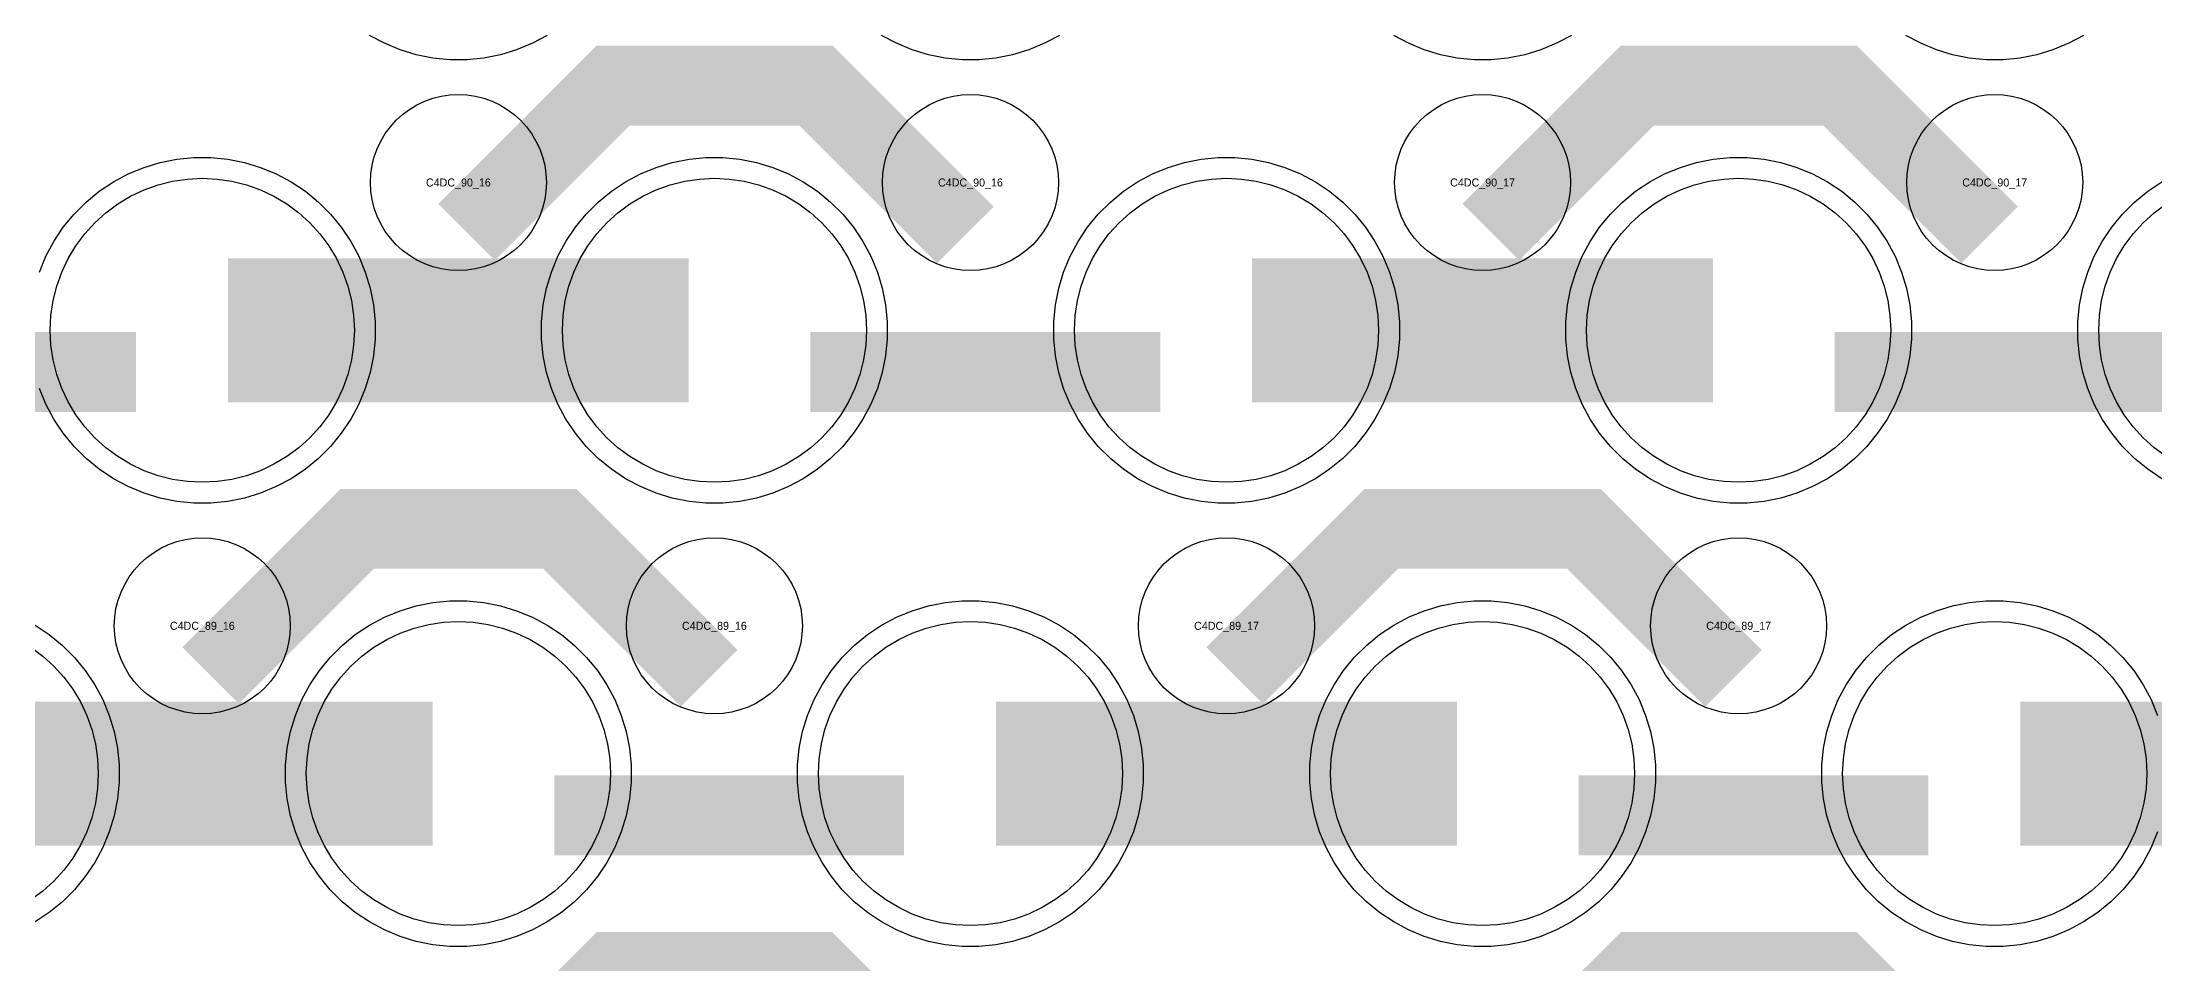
# Model space of a CAD drawing. Extents: x -11880 to 11880, y -14992 to 14992.
# Drawn here: x -6930 to -6270, y -2567 to -2279 of the extents above; entities that cross this region are included whole.
import ezdxf
from ezdxf.enums import TextEntityAlignment as Align

# ---------------------------------------------------------------- set-up
doc = ezdxf.new("R2010")
doc.units = 0
doc.header["$MEASUREMENT"] = 0
for name, color, linetype in [('GDS_775_DT_237', 138, 'CONTINUOUS'), ('RDL1_FS', 34, 'CONTINUOUS'), ('RDL_BS', 160, 'CONTINUOUS')]:
    doc.layers.add(name, color=color, linetype=linetype)

msp = doc.modelspace()

# ---------------------------------------------------------------- linework, layer by layer
at = {"layer": 'RDL1_FS', "color": 11, "true_color": 0xf27172}
for points in [[(-6880, -2416.309), (-6884.657, -2416.08), (-6889.268, -2415.396), (-6893.791, -2414.264), (-6898.181, -2412.692), (-6902.395, -2410.7), (-6906.395, -2408.302), (-6910.14, -2405.524), (-6913.594, -2402.394), (-6916.724, -2398.94), (-6919.502, -2395.195), (-6921.9, -2391.195), (-6923.892, -2386.981), (-6925.464, -2382.591), (-6926.596, -2378.068), (-6927.28, -2373.457), (-6927.509, -2368.8), (-6927.28, -2364.143), (-6926.596, -2359.532), (-6925.464, -2355.009), (-6923.892, -2350.619), (-6921.9, -2346.405), (-6919.502, -2342.405), (-6916.724, -2338.66), (-6913.594, -2335.206), (-6910.14, -2332.076), (-6906.395, -2329.298), (-6902.395, -2326.9), (-6898.181, -2324.908), (-6893.791, -2323.336), (-6889.268, -2322.204), (-6884.657, -2321.52), (-6880, -2321.291), (-6875.343, -2321.52), (-6870.732, -2322.204), (-6866.209, -2323.336), (-6861.819, -2324.908), (-6857.605, -2326.9), (-6853.605, -2329.298), (-6849.86, -2332.076), (-6846.406, -2335.206), (-6843.276, -2338.66), (-6840.498, -2342.405), (-6838.1, -2346.405), (-6836.108, -2350.619), (-6834.536, -2355.009), (-6833.404, -2359.532), (-6832.72, -2364.143), (-6832.491, -2368.8), (-6832.72, -2373.457), (-6833.404, -2378.068), (-6834.536, -2382.591), (-6836.108, -2386.981), (-6838.1, -2391.195), (-6840.498, -2395.195), (-6843.276, -2398.94), (-6846.406, -2402.394), (-6849.86, -2405.524), (-6853.605, -2408.302), (-6857.605, -2410.7), (-6861.819, -2412.692), (-6866.209, -2414.264), (-6870.732, -2415.396), (-6875.343, -2416.08)], [(-6720, -2416.309), (-6724.657, -2416.08), (-6729.268, -2415.396), (-6733.791, -2414.264), (-6738.181, -2412.692), (-6742.395, -2410.7), (-6746.395, -2408.302), (-6750.14, -2405.524), (-6753.594, -2402.394), (-6756.724, -2398.94), (-6759.502, -2395.195), (-6761.9, -2391.195), (-6763.892, -2386.981), (-6765.464, -2382.591), (-6766.596, -2378.068), (-6767.28, -2373.457), (-6767.509, -2368.8), (-6767.28, -2364.143), (-6766.596, -2359.532), (-6765.464, -2355.009), (-6763.892, -2350.619), (-6761.9, -2346.405), (-6759.502, -2342.405), (-6756.724, -2338.66), (-6753.594, -2335.206), (-6750.14, -2332.076), (-6746.395, -2329.298), (-6742.395, -2326.9), (-6738.181, -2324.908), (-6733.791, -2323.336), (-6729.268, -2322.204), (-6724.657, -2321.52), (-6720, -2321.291), (-6715.343, -2321.52), (-6710.732, -2322.204), (-6706.209, -2323.336), (-6701.819, -2324.908), (-6697.605, -2326.9), (-6693.605, -2329.298), (-6689.86, -2332.076), (-6686.406, -2335.206), (-6683.276, -2338.66), (-6680.498, -2342.405), (-6678.1, -2346.405), (-6676.108, -2350.619), (-6674.536, -2355.009), (-6673.404, -2359.532), (-6672.72, -2364.143), (-6672.491, -2368.8), (-6672.72, -2373.457), (-6673.404, -2378.068), (-6674.536, -2382.591), (-6676.108, -2386.981), (-6678.1, -2391.195), (-6680.498, -2395.195), (-6683.276, -2398.94), (-6686.406, -2402.394), (-6689.86, -2405.524), (-6693.605, -2408.302), (-6697.605, -2410.7), (-6701.819, -2412.692), (-6706.209, -2414.264), (-6710.732, -2415.396), (-6715.343, -2416.08)], [(-6560, -2416.309), (-6564.657, -2416.08), (-6569.268, -2415.396), (-6573.791, -2414.264), (-6578.181, -2412.692), (-6582.395, -2410.7), (-6586.395, -2408.302), (-6590.14, -2405.524), (-6593.594, -2402.394), (-6596.724, -2398.94), (-6599.502, -2395.195), (-6601.9, -2391.195), (-6603.892, -2386.981), (-6605.464, -2382.591), (-6606.596, -2378.068), (-6607.28, -2373.457), (-6607.509, -2368.8), (-6607.28, -2364.143), (-6606.596, -2359.532), (-6605.464, -2355.009), (-6603.892, -2350.619), (-6601.9, -2346.405), (-6599.502, -2342.405), (-6596.724, -2338.66), (-6593.594, -2335.206), (-6590.14, -2332.076), (-6586.395, -2329.298), (-6582.395, -2326.9), (-6578.181, -2324.908), (-6573.791, -2323.336), (-6569.268, -2322.204), (-6564.657, -2321.52), (-6560, -2321.291), (-6555.343, -2321.52), (-6550.732, -2322.204), (-6546.209, -2323.336), (-6541.819, -2324.908), (-6537.605, -2326.9), (-6533.605, -2329.298), (-6529.86, -2332.076), (-6526.406, -2335.206), (-6523.276, -2338.66), (-6520.498, -2342.405), (-6518.1, -2346.405), (-6516.108, -2350.619), (-6514.536, -2355.009), (-6513.404, -2359.532), (-6512.72, -2364.143), (-6512.491, -2368.8), (-6512.72, -2373.457), (-6513.404, -2378.068), (-6514.536, -2382.591), (-6516.108, -2386.981), (-6518.1, -2391.195), (-6520.498, -2395.195), (-6523.276, -2398.94), (-6526.406, -2402.394), (-6529.86, -2405.524), (-6533.605, -2408.302), (-6537.605, -2410.7), (-6541.819, -2412.692), (-6546.209, -2414.264), (-6550.732, -2415.396), (-6555.343, -2416.08)], [(-6400, -2416.309), (-6404.657, -2416.08), (-6409.268, -2415.396), (-6413.791, -2414.264), (-6418.181, -2412.692), (-6422.395, -2410.7), (-6426.395, -2408.302), (-6430.14, -2405.524), (-6433.594, -2402.394), (-6436.724, -2398.94), (-6439.502, -2395.195), (-6441.9, -2391.195), (-6443.892, -2386.981), (-6445.464, -2382.591), (-6446.596, -2378.068), (-6447.28, -2373.457), (-6447.509, -2368.8), (-6447.28, -2364.143), (-6446.596, -2359.532), (-6445.464, -2355.009), (-6443.892, -2350.619), (-6441.9, -2346.405), (-6439.502, -2342.405), (-6436.724, -2338.66), (-6433.594, -2335.206), (-6430.14, -2332.076), (-6426.395, -2329.298), (-6422.395, -2326.9), (-6418.181, -2324.908), (-6413.791, -2323.336), (-6409.268, -2322.204), (-6404.657, -2321.52), (-6400, -2321.291), (-6395.343, -2321.52), (-6390.732, -2322.204), (-6386.209, -2323.336), (-6381.819, -2324.908), (-6377.605, -2326.9), (-6373.605, -2329.298), (-6369.86, -2332.076), (-6366.406, -2335.206), (-6363.276, -2338.66), (-6360.498, -2342.405), (-6358.1, -2346.405), (-6356.108, -2350.619), (-6354.536, -2355.009), (-6353.404, -2359.532), (-6352.72, -2364.143), (-6352.491, -2368.8), (-6352.72, -2373.457), (-6353.404, -2378.068), (-6354.536, -2382.591), (-6356.108, -2386.981), (-6358.1, -2391.195), (-6360.498, -2395.195), (-6363.276, -2398.94), (-6366.406, -2402.394), (-6369.86, -2405.524), (-6373.605, -2408.302), (-6377.605, -2410.7), (-6381.819, -2412.692), (-6386.209, -2414.264), (-6390.732, -2415.396), (-6395.343, -2416.08)]]:
    msp.add_lwpolyline(points, close=True, dxfattribs=at)
msp.add_lwpolyline([(-6266.395, -2408.302), (-6270.14, -2405.524), (-6273.594, -2402.394), (-6276.724, -2398.94), (-6279.502, -2395.195), (-6281.9, -2391.195), (-6283.892, -2386.981), (-6285.464, -2382.591), (-6286.596, -2378.068), (-6287.28, -2373.457), (-6287.509, -2368.8), (-6287.28, -2364.143), (-6286.596, -2359.532), (-6285.464, -2355.009), (-6283.892, -2350.619), (-6281.9, -2346.405), (-6279.502, -2342.405), (-6276.724, -2338.66), (-6273.594, -2335.206), (-6270.14, -2332.076), (-6266.395, -2329.298)], dxfattribs=at)
for points in [[(-6871.998, -2368.8, 45, 45, 0), (-6799.998, -2368.8, 45, 45, 0)], [(-6799.998, -2368.8, 45, 45, 0), (-6727.998, -2368.8, 45, 45, 0)], [(-6551.998, -2368.8, 45, 45, 0), (-6479.998, -2368.8, 45, 45, 0)], [(-6479.998, -2368.8, 45, 45, 0), (-6407.998, -2368.8, 45, 45, 0)]]:
    msp.add_lwpolyline(points, format="xyseb", dxfattribs=at)
at = {"layer": 'RDL1_FS'}
for points in [[(-6800, -2554.869), (-6804.657, -2554.64), (-6809.268, -2553.956), (-6813.791, -2552.824), (-6818.181, -2551.252), (-6822.395, -2549.26), (-6826.395, -2546.862), (-6830.14, -2544.084), (-6833.594, -2540.954), (-6836.724, -2537.5), (-6839.502, -2533.755), (-6841.9, -2529.755), (-6843.892, -2525.541), (-6845.464, -2521.151), (-6846.596, -2516.628), (-6847.28, -2512.017), (-6847.509, -2507.36), (-6847.28, -2502.703), (-6846.596, -2498.092), (-6845.464, -2493.569), (-6843.892, -2489.179), (-6841.9, -2484.965), (-6839.502, -2480.965), (-6836.724, -2477.22), (-6833.594, -2473.766), (-6830.14, -2470.636), (-6826.395, -2467.858), (-6822.395, -2465.46), (-6818.181, -2463.468), (-6813.791, -2461.896), (-6809.268, -2460.764), (-6804.657, -2460.08), (-6800, -2459.851), (-6795.343, -2460.08), (-6790.732, -2460.764), (-6786.209, -2461.896), (-6781.819, -2463.468), (-6777.605, -2465.46), (-6773.605, -2467.858), (-6769.86, -2470.636), (-6766.406, -2473.766), (-6763.276, -2477.22), (-6760.498, -2480.965), (-6758.1, -2484.965), (-6756.108, -2489.179), (-6754.536, -2493.569), (-6753.404, -2498.092), (-6752.72, -2502.703), (-6752.491, -2507.36), (-6752.72, -2512.017), (-6753.404, -2516.628), (-6754.536, -2521.151), (-6756.108, -2525.541), (-6758.1, -2529.755), (-6760.498, -2533.755), (-6763.276, -2537.5), (-6766.406, -2540.954), (-6769.86, -2544.084), (-6773.605, -2546.862), (-6777.605, -2549.26), (-6781.819, -2551.252), (-6786.209, -2552.824), (-6790.732, -2553.956), (-6795.343, -2554.64)], [(-6640, -2554.869), (-6644.657, -2554.64), (-6649.268, -2553.956), (-6653.791, -2552.824), (-6658.181, -2551.252), (-6662.395, -2549.26), (-6666.395, -2546.862), (-6670.14, -2544.084), (-6673.594, -2540.954), (-6676.724, -2537.5), (-6679.502, -2533.755), (-6681.9, -2529.755), (-6683.892, -2525.541), (-6685.464, -2521.151), (-6686.596, -2516.628), (-6687.28, -2512.017), (-6687.509, -2507.36), (-6687.28, -2502.703), (-6686.596, -2498.092), (-6685.464, -2493.569), (-6683.892, -2489.179), (-6681.9, -2484.965), (-6679.502, -2480.965), (-6676.724, -2477.22), (-6673.594, -2473.766), (-6670.14, -2470.636), (-6666.395, -2467.858), (-6662.395, -2465.46), (-6658.181, -2463.468), (-6653.791, -2461.896), (-6649.268, -2460.764), (-6644.657, -2460.08), (-6640, -2459.851), (-6635.343, -2460.08), (-6630.732, -2460.764), (-6626.209, -2461.896), (-6621.819, -2463.468), (-6617.605, -2465.46), (-6613.605, -2467.858), (-6609.86, -2470.636), (-6606.406, -2473.766), (-6603.276, -2477.22), (-6600.498, -2480.965), (-6598.1, -2484.965), (-6596.108, -2489.179), (-6594.536, -2493.569), (-6593.404, -2498.092), (-6592.72, -2502.703), (-6592.491, -2507.36), (-6592.72, -2512.017), (-6593.404, -2516.628), (-6594.536, -2521.151), (-6596.108, -2525.541), (-6598.1, -2529.755), (-6600.498, -2533.755), (-6603.276, -2537.5), (-6606.406, -2540.954), (-6609.86, -2544.084), (-6613.605, -2546.862), (-6617.605, -2549.26), (-6621.819, -2551.252), (-6626.209, -2552.824), (-6630.732, -2553.956), (-6635.343, -2554.64)], [(-6480, -2554.869), (-6484.657, -2554.64), (-6489.268, -2553.956), (-6493.791, -2552.824), (-6498.181, -2551.252), (-6502.395, -2549.26), (-6506.395, -2546.862), (-6510.14, -2544.084), (-6513.594, -2540.954), (-6516.724, -2537.5), (-6519.502, -2533.755), (-6521.9, -2529.755), (-6523.892, -2525.541), (-6525.464, -2521.151), (-6526.596, -2516.628), (-6527.28, -2512.017), (-6527.509, -2507.36), (-6527.28, -2502.703), (-6526.596, -2498.092), (-6525.464, -2493.569), (-6523.892, -2489.179), (-6521.9, -2484.965), (-6519.502, -2480.965), (-6516.724, -2477.22), (-6513.594, -2473.766), (-6510.14, -2470.636), (-6506.395, -2467.858), (-6502.395, -2465.46), (-6498.181, -2463.468), (-6493.791, -2461.896), (-6489.268, -2460.764), (-6484.657, -2460.08), (-6480, -2459.851), (-6475.343, -2460.08), (-6470.732, -2460.764), (-6466.209, -2461.896), (-6461.819, -2463.468), (-6457.605, -2465.46), (-6453.605, -2467.858), (-6449.86, -2470.636), (-6446.406, -2473.766), (-6443.276, -2477.22), (-6440.498, -2480.965), (-6438.1, -2484.965), (-6436.108, -2489.179), (-6434.536, -2493.569), (-6433.404, -2498.092), (-6432.72, -2502.703), (-6432.491, -2507.36), (-6432.72, -2512.017), (-6433.404, -2516.628), (-6434.536, -2521.151), (-6436.108, -2525.541), (-6438.1, -2529.755), (-6440.498, -2533.755), (-6443.276, -2537.5), (-6446.406, -2540.954), (-6449.86, -2544.084), (-6453.605, -2546.862), (-6457.605, -2549.26), (-6461.819, -2551.252), (-6466.209, -2552.824), (-6470.732, -2553.956), (-6475.343, -2554.64)], [(-6320, -2554.869), (-6324.657, -2554.64), (-6329.268, -2553.956), (-6333.791, -2552.824), (-6338.181, -2551.252), (-6342.395, -2549.26), (-6346.395, -2546.862), (-6350.14, -2544.084), (-6353.594, -2540.954), (-6356.724, -2537.5), (-6359.502, -2533.755), (-6361.9, -2529.755), (-6363.892, -2525.541), (-6365.464, -2521.151), (-6366.596, -2516.628), (-6367.28, -2512.017), (-6367.509, -2507.36), (-6367.28, -2502.703), (-6366.596, -2498.092), (-6365.464, -2493.569), (-6363.892, -2489.179), (-6361.9, -2484.965), (-6359.502, -2480.965), (-6356.724, -2477.22), (-6353.594, -2473.766), (-6350.14, -2470.636), (-6346.395, -2467.858), (-6342.395, -2465.46), (-6338.181, -2463.468), (-6333.791, -2461.896), (-6329.268, -2460.764), (-6324.657, -2460.08), (-6320, -2459.851), (-6315.343, -2460.08), (-6310.732, -2460.764), (-6306.209, -2461.896), (-6301.819, -2463.468), (-6297.605, -2465.46), (-6293.605, -2467.858), (-6289.86, -2470.636), (-6286.406, -2473.766), (-6283.276, -2477.22), (-6280.498, -2480.965), (-6278.1, -2484.965), (-6276.108, -2489.179), (-6274.536, -2493.569), (-6273.404, -2498.092), (-6272.72, -2502.703), (-6272.491, -2507.36), (-6272.72, -2512.017), (-6273.404, -2516.628), (-6274.536, -2521.151), (-6276.108, -2525.541), (-6278.1, -2529.755), (-6280.498, -2533.755), (-6283.276, -2537.5), (-6286.406, -2540.954), (-6289.86, -2544.084), (-6293.605, -2546.862), (-6297.605, -2549.26), (-6301.819, -2551.252), (-6306.209, -2552.824), (-6310.732, -2553.956), (-6315.343, -2554.64)]]:
    msp.add_lwpolyline(points, close=True, dxfattribs=at)
msp.add_lwpolyline([(-6933.605, -2467.858), (-6929.86, -2470.636), (-6926.406, -2473.766), (-6923.276, -2477.22), (-6920.498, -2480.965), (-6918.1, -2484.965), (-6916.108, -2489.179), (-6914.536, -2493.569), (-6913.404, -2498.092), (-6912.72, -2502.703), (-6912.491, -2507.36), (-6912.72, -2512.017), (-6913.404, -2516.628), (-6914.536, -2521.151), (-6916.108, -2525.541), (-6918.1, -2529.755), (-6920.498, -2533.755), (-6923.276, -2537.5), (-6926.406, -2540.954), (-6929.86, -2544.084), (-6933.605, -2546.862)], dxfattribs=at)
for points in [[(-6951.998, -2507.36, 45, 45, 0), (-6879.998, -2507.36, 45, 45, 0)], [(-6879.998, -2507.36, 45, 45, 0), (-6807.998, -2507.36, 45, 45, 0)], [(-6631.998, -2507.36, 45, 45, 0), (-6559.998, -2507.36, 45, 45, 0)], [(-6559.998, -2507.36, 45, 45, 0), (-6487.998, -2507.36, 45, 45, 0)], [(-6311.998, -2507.36, 45, 45, 0), (-6239.998, -2507.36, 45, 45, 0)]]:
    msp.add_lwpolyline(points, format="xyseb", dxfattribs=at)
at = {"layer": 'RDL_BS', "color": 11, "true_color": 0xf27172}
for points in [[(-6772.223, -2276.618), (-6776.885, -2279.11), (-6781.795, -2281.141), (-6786.835, -2282.672), (-6792.062, -2283.718), (-6797.356, -2284.235), (-6802.644, -2284.235), (-6807.938, -2283.718), (-6813.165, -2282.672), (-6818.205, -2281.141), (-6823.115, -2279.11), (-6827.777, -2276.618)], [(-6612.223, -2276.618), (-6616.885, -2279.11), (-6621.795, -2281.141), (-6626.835, -2282.672), (-6632.062, -2283.718), (-6637.356, -2284.235), (-6642.644, -2284.235), (-6647.938, -2283.718), (-6653.165, -2282.672), (-6658.205, -2281.141), (-6663.115, -2279.11), (-6667.777, -2276.618)], [(-6452.223, -2276.618), (-6456.885, -2279.11), (-6461.795, -2281.141), (-6466.835, -2282.672), (-6472.062, -2283.718), (-6477.356, -2284.235), (-6482.644, -2284.235), (-6487.938, -2283.718), (-6493.165, -2282.672), (-6498.205, -2281.141), (-6503.115, -2279.11), (-6507.777, -2276.618)], [(-6292.223, -2276.618), (-6296.885, -2279.11), (-6301.795, -2281.141), (-6306.835, -2282.672), (-6312.062, -2283.718), (-6317.356, -2284.235), (-6322.644, -2284.235), (-6327.938, -2283.718), (-6333.165, -2282.672), (-6338.205, -2281.141), (-6343.115, -2279.11), (-6347.777, -2276.618)], [(-6930.906, -2350.595), (-6928.875, -2345.685), (-6926.383, -2341.023), (-6923.436, -2336.609), (-6920.074, -2332.508), (-6916.292, -2328.726), (-6912.191, -2325.364), (-6907.777, -2322.417), (-6903.115, -2319.925), (-6898.205, -2317.894), (-6893.165, -2316.363), (-6887.938, -2315.317), (-6882.644, -2314.8), (-6877.356, -2314.8), (-6872.062, -2315.317), (-6866.835, -2316.363), (-6861.795, -2317.894), (-6856.885, -2319.925), (-6852.223, -2322.417), (-6847.809, -2325.364), (-6843.708, -2328.726), (-6839.926, -2332.508), (-6836.564, -2336.609), (-6833.617, -2341.023), (-6831.125, -2345.685), (-6829.094, -2350.595), (-6827.563, -2355.635), (-6826.517, -2360.862), (-6826, -2366.156), (-6826, -2371.444), (-6826.517, -2376.738), (-6827.563, -2381.965), (-6829.094, -2387.005), (-6831.125, -2391.915), (-6833.617, -2396.577), (-6836.564, -2400.991), (-6839.926, -2405.092), (-6843.708, -2408.874), (-6847.809, -2412.236), (-6852.223, -2415.183), (-6856.885, -2417.675), (-6861.795, -2419.706), (-6866.835, -2421.237), (-6872.062, -2422.283), (-6877.356, -2422.8), (-6882.644, -2422.8), (-6887.938, -2422.283), (-6893.165, -2421.237), (-6898.205, -2419.706), (-6903.115, -2417.675), (-6907.777, -2415.183), (-6912.191, -2412.236), (-6916.292, -2408.874), (-6920.074, -2405.092), (-6923.436, -2400.991), (-6926.383, -2396.577), (-6928.875, -2391.915), (-6930.906, -2387.005)], [(-6267.777, -2415.183), (-6272.191, -2412.236), (-6276.292, -2408.874), (-6280.074, -2405.092), (-6283.436, -2400.991), (-6286.383, -2396.577), (-6288.875, -2391.915), (-6290.906, -2387.005), (-6292.437, -2381.965), (-6293.483, -2376.738), (-6294, -2371.444), (-6294, -2366.156), (-6293.483, -2360.862), (-6292.437, -2355.635), (-6290.906, -2350.595), (-6288.875, -2345.685), (-6286.383, -2341.023), (-6283.436, -2336.609), (-6280.074, -2332.508), (-6276.292, -2328.726), (-6272.191, -2325.364), (-6267.777, -2322.417)]]:
    msp.add_lwpolyline(points, dxfattribs=at)
at = {"layer": 'RDL_BS'}
for points in [[(-6797.438, -2338.114, 25, 25, 0), (-6751.623, -2292.299, 25, 25, 0), (-6718.07, -2292.299, 25, 25, 0)], [(-6641.599, -2339.013, 25, 25, 0), (-6688.313, -2292.299, 25, 25, 0), (-6718.071, -2292.299, 25, 25, 0)], [(-6477.438, -2338.114, 25, 25, 0), (-6431.623, -2292.299, 25, 25, 0), (-6398.07, -2292.299, 25, 25, 0)], [(-6321.599, -2339.013, 25, 25, 0), (-6368.313, -2292.299, 25, 25, 0), (-6398.071, -2292.299, 25, 25, 0)], [(-6877.438, -2476.674, 25, 25, 0), (-6831.623, -2430.859, 25, 25, 0), (-6798.07, -2430.859, 25, 25, 0)], [(-6721.599, -2477.573, 25, 25, 0), (-6768.313, -2430.859, 25, 25, 0), (-6798.071, -2430.859, 25, 25, 0)], [(-6557.438, -2476.674, 25, 25, 0), (-6511.623, -2430.859, 25, 25, 0), (-6478.07, -2430.859, 25, 25, 0)], [(-6401.599, -2477.573, 25, 25, 0), (-6448.313, -2430.859, 25, 25, 0), (-6478.071, -2430.859, 25, 25, 0)], [(-6769.984, -2520.373, 25, 25, 0), (-6660.719, -2520.373, 25, 25, 0)], [(-6449.984, -2520.373, 25, 25, 0), (-6340.719, -2520.373, 25, 25, 0)], [(-6797.438, -2615.239, 25, 25, 0), (-6751.623, -2569.424, 25, 25, 0), (-6718.07, -2569.424, 25, 25, 0)], [(-6641.599, -2616.138, 25, 25, 0), (-6688.313, -2569.424, 25, 25, 0), (-6718.071, -2569.424, 25, 25, 0)], [(-6477.438, -2615.239, 25, 25, 0), (-6431.623, -2569.424, 25, 25, 0), (-6398.07, -2569.424, 25, 25, 0)], [(-6321.599, -2616.138, 25, 25, 0), (-6368.313, -2569.424, 25, 25, 0), (-6398.071, -2569.424, 25, 25, 0)]]:
    msp.add_lwpolyline(points, format="xyseb", dxfattribs=at)
for points in [[(-6800, -2350.106), (-6802.693, -2349.974), (-6805.365, -2349.578), (-6807.984, -2348.921), (-6810.519, -2348.014), (-6812.956, -2346.862), (-6815.28, -2345.469), (-6817.443, -2343.866), (-6819.442, -2342.054), (-6821.254, -2340.055), (-6822.857, -2337.892), (-6824.25, -2335.568), (-6825.402, -2333.131), (-6826.309, -2330.596), (-6826.966, -2327.977), (-6827.362, -2325.305), (-6827.494, -2322.612), (-6827.362, -2319.919), (-6826.966, -2317.247), (-6826.309, -2314.628), (-6825.402, -2312.093), (-6824.25, -2309.656), (-6822.857, -2307.332), (-6821.254, -2305.169), (-6819.442, -2303.17), (-6817.443, -2301.358), (-6815.28, -2299.755), (-6812.956, -2298.362), (-6810.519, -2297.21), (-6807.984, -2296.303), (-6805.365, -2295.646), (-6802.693, -2295.25), (-6800, -2295.118), (-6797.307, -2295.25), (-6794.635, -2295.646), (-6792.016, -2296.303), (-6789.481, -2297.21), (-6787.044, -2298.362), (-6784.72, -2299.755), (-6782.557, -2301.358), (-6780.558, -2303.17), (-6778.746, -2305.169), (-6777.143, -2307.332), (-6775.75, -2309.656), (-6774.598, -2312.093), (-6773.691, -2314.628), (-6773.034, -2317.247), (-6772.638, -2319.919), (-6772.506, -2322.612), (-6772.638, -2325.305), (-6773.034, -2327.977), (-6773.691, -2330.596), (-6774.598, -2333.131), (-6775.75, -2335.568), (-6777.143, -2337.892), (-6778.746, -2340.055), (-6780.558, -2342.054), (-6782.557, -2343.866), (-6784.72, -2345.469), (-6787.044, -2346.862), (-6789.481, -2348.014), (-6792.016, -2348.921), (-6794.635, -2349.578), (-6797.307, -2349.974)], [(-6640, -2350.106), (-6642.693, -2349.974), (-6645.365, -2349.578), (-6647.984, -2348.921), (-6650.519, -2348.014), (-6652.956, -2346.862), (-6655.28, -2345.469), (-6657.443, -2343.866), (-6659.442, -2342.054), (-6661.254, -2340.055), (-6662.857, -2337.892), (-6664.25, -2335.568), (-6665.402, -2333.131), (-6666.309, -2330.596), (-6666.966, -2327.977), (-6667.362, -2325.305), (-6667.494, -2322.612), (-6667.362, -2319.919), (-6666.966, -2317.247), (-6666.309, -2314.628), (-6665.402, -2312.093), (-6664.25, -2309.656), (-6662.857, -2307.332), (-6661.254, -2305.169), (-6659.442, -2303.17), (-6657.443, -2301.358), (-6655.28, -2299.755), (-6652.956, -2298.362), (-6650.519, -2297.21), (-6647.984, -2296.303), (-6645.365, -2295.646), (-6642.693, -2295.25), (-6640, -2295.118), (-6637.307, -2295.25), (-6634.635, -2295.646), (-6632.016, -2296.303), (-6629.481, -2297.21), (-6627.044, -2298.362), (-6624.72, -2299.755), (-6622.557, -2301.358), (-6620.558, -2303.17), (-6618.746, -2305.169), (-6617.143, -2307.332), (-6615.75, -2309.656), (-6614.598, -2312.093), (-6613.691, -2314.628), (-6613.034, -2317.247), (-6612.638, -2319.919), (-6612.506, -2322.612), (-6612.638, -2325.305), (-6613.034, -2327.977), (-6613.691, -2330.596), (-6614.598, -2333.131), (-6615.75, -2335.568), (-6617.143, -2337.892), (-6618.746, -2340.055), (-6620.558, -2342.054), (-6622.557, -2343.866), (-6624.72, -2345.469), (-6627.044, -2346.862), (-6629.481, -2348.014), (-6632.016, -2348.921), (-6634.635, -2349.578), (-6637.307, -2349.974)], [(-6480, -2350.106), (-6482.693, -2349.974), (-6485.365, -2349.578), (-6487.984, -2348.921), (-6490.519, -2348.014), (-6492.956, -2346.862), (-6495.28, -2345.469), (-6497.443, -2343.866), (-6499.442, -2342.054), (-6501.254, -2340.055), (-6502.857, -2337.892), (-6504.25, -2335.568), (-6505.402, -2333.131), (-6506.309, -2330.596), (-6506.966, -2327.977), (-6507.362, -2325.305), (-6507.494, -2322.612), (-6507.362, -2319.919), (-6506.966, -2317.247), (-6506.309, -2314.628), (-6505.402, -2312.093), (-6504.25, -2309.656), (-6502.857, -2307.332), (-6501.254, -2305.169), (-6499.442, -2303.17), (-6497.443, -2301.358), (-6495.28, -2299.755), (-6492.956, -2298.362), (-6490.519, -2297.21), (-6487.984, -2296.303), (-6485.365, -2295.646), (-6482.693, -2295.25), (-6480, -2295.118), (-6477.307, -2295.25), (-6474.635, -2295.646), (-6472.016, -2296.303), (-6469.481, -2297.21), (-6467.044, -2298.362), (-6464.72, -2299.755), (-6462.557, -2301.358), (-6460.558, -2303.17), (-6458.746, -2305.169), (-6457.143, -2307.332), (-6455.75, -2309.656), (-6454.598, -2312.093), (-6453.691, -2314.628), (-6453.034, -2317.247), (-6452.638, -2319.919), (-6452.506, -2322.612), (-6452.638, -2325.305), (-6453.034, -2327.977), (-6453.691, -2330.596), (-6454.598, -2333.131), (-6455.75, -2335.568), (-6457.143, -2337.892), (-6458.746, -2340.055), (-6460.558, -2342.054), (-6462.557, -2343.866), (-6464.72, -2345.469), (-6467.044, -2346.862), (-6469.481, -2348.014), (-6472.016, -2348.921), (-6474.635, -2349.578), (-6477.307, -2349.974)], [(-6320, -2350.106), (-6322.693, -2349.974), (-6325.365, -2349.578), (-6327.984, -2348.921), (-6330.519, -2348.014), (-6332.956, -2346.862), (-6335.28, -2345.469), (-6337.443, -2343.866), (-6339.442, -2342.054), (-6341.254, -2340.055), (-6342.857, -2337.892), (-6344.25, -2335.568), (-6345.402, -2333.131), (-6346.309, -2330.596), (-6346.966, -2327.977), (-6347.362, -2325.305), (-6347.494, -2322.612), (-6347.362, -2319.919), (-6346.966, -2317.247), (-6346.309, -2314.628), (-6345.402, -2312.093), (-6344.25, -2309.656), (-6342.857, -2307.332), (-6341.254, -2305.169), (-6339.442, -2303.17), (-6337.443, -2301.358), (-6335.28, -2299.755), (-6332.956, -2298.362), (-6330.519, -2297.21), (-6327.984, -2296.303), (-6325.365, -2295.646), (-6322.693, -2295.25), (-6320, -2295.118), (-6317.307, -2295.25), (-6314.635, -2295.646), (-6312.016, -2296.303), (-6309.481, -2297.21), (-6307.044, -2298.362), (-6304.72, -2299.755), (-6302.557, -2301.358), (-6300.558, -2303.17), (-6298.746, -2305.169), (-6297.143, -2307.332), (-6295.75, -2309.656), (-6294.598, -2312.093), (-6293.691, -2314.628), (-6293.034, -2317.247), (-6292.638, -2319.919), (-6292.506, -2322.612), (-6292.638, -2325.305), (-6293.034, -2327.977), (-6293.691, -2330.596), (-6294.598, -2333.131), (-6295.75, -2335.568), (-6297.143, -2337.892), (-6298.746, -2340.055), (-6300.558, -2342.054), (-6302.557, -2343.866), (-6304.72, -2345.469), (-6307.044, -2346.862), (-6309.481, -2348.014), (-6312.016, -2348.921), (-6314.635, -2349.578), (-6317.307, -2349.974)], [(-6880, -2488.666), (-6882.693, -2488.534), (-6885.365, -2488.138), (-6887.984, -2487.481), (-6890.519, -2486.574), (-6892.956, -2485.422), (-6895.28, -2484.029), (-6897.443, -2482.426), (-6899.442, -2480.614), (-6901.254, -2478.615), (-6902.857, -2476.452), (-6904.25, -2474.128), (-6905.402, -2471.691), (-6906.309, -2469.156), (-6906.966, -2466.537), (-6907.362, -2463.865), (-6907.494, -2461.172), (-6907.362, -2458.479), (-6906.966, -2455.807), (-6906.309, -2453.188), (-6905.402, -2450.653), (-6904.25, -2448.216), (-6902.857, -2445.892), (-6901.254, -2443.729), (-6899.442, -2441.73), (-6897.443, -2439.918), (-6895.28, -2438.315), (-6892.956, -2436.922), (-6890.519, -2435.77), (-6887.984, -2434.863), (-6885.365, -2434.206), (-6882.693, -2433.81), (-6880, -2433.678), (-6877.307, -2433.81), (-6874.635, -2434.206), (-6872.016, -2434.863), (-6869.481, -2435.77), (-6867.044, -2436.922), (-6864.72, -2438.315), (-6862.557, -2439.918), (-6860.558, -2441.73), (-6858.746, -2443.729), (-6857.143, -2445.892), (-6855.75, -2448.216), (-6854.598, -2450.653), (-6853.691, -2453.188), (-6853.034, -2455.807), (-6852.638, -2458.479), (-6852.506, -2461.172), (-6852.638, -2463.865), (-6853.034, -2466.537), (-6853.691, -2469.156), (-6854.598, -2471.691), (-6855.75, -2474.128), (-6857.143, -2476.452), (-6858.746, -2478.615), (-6860.558, -2480.614), (-6862.557, -2482.426), (-6864.72, -2484.029), (-6867.044, -2485.422), (-6869.481, -2486.574), (-6872.016, -2487.481), (-6874.635, -2488.138), (-6877.307, -2488.534)], [(-6720, -2488.666), (-6722.693, -2488.534), (-6725.365, -2488.138), (-6727.984, -2487.481), (-6730.519, -2486.574), (-6732.956, -2485.422), (-6735.28, -2484.029), (-6737.443, -2482.426), (-6739.442, -2480.614), (-6741.254, -2478.615), (-6742.857, -2476.452), (-6744.25, -2474.128), (-6745.402, -2471.691), (-6746.309, -2469.156), (-6746.966, -2466.537), (-6747.362, -2463.865), (-6747.494, -2461.172), (-6747.362, -2458.479), (-6746.966, -2455.807), (-6746.309, -2453.188), (-6745.402, -2450.653), (-6744.25, -2448.216), (-6742.857, -2445.892), (-6741.254, -2443.729), (-6739.442, -2441.73), (-6737.443, -2439.918), (-6735.28, -2438.315), (-6732.956, -2436.922), (-6730.519, -2435.77), (-6727.984, -2434.863), (-6725.365, -2434.206), (-6722.693, -2433.81), (-6720, -2433.678), (-6717.307, -2433.81), (-6714.635, -2434.206), (-6712.016, -2434.863), (-6709.481, -2435.77), (-6707.044, -2436.922), (-6704.72, -2438.315), (-6702.557, -2439.918), (-6700.558, -2441.73), (-6698.746, -2443.729), (-6697.143, -2445.892), (-6695.75, -2448.216), (-6694.598, -2450.653), (-6693.691, -2453.188), (-6693.034, -2455.807), (-6692.638, -2458.479), (-6692.506, -2461.172), (-6692.638, -2463.865), (-6693.034, -2466.537), (-6693.691, -2469.156), (-6694.598, -2471.691), (-6695.75, -2474.128), (-6697.143, -2476.452), (-6698.746, -2478.615), (-6700.558, -2480.614), (-6702.557, -2482.426), (-6704.72, -2484.029), (-6707.044, -2485.422), (-6709.481, -2486.574), (-6712.016, -2487.481), (-6714.635, -2488.138), (-6717.307, -2488.534)], [(-6560, -2488.666), (-6562.693, -2488.534), (-6565.365, -2488.138), (-6567.984, -2487.481), (-6570.519, -2486.574), (-6572.956, -2485.422), (-6575.28, -2484.029), (-6577.443, -2482.426), (-6579.442, -2480.614), (-6581.254, -2478.615), (-6582.857, -2476.452), (-6584.25, -2474.128), (-6585.402, -2471.691), (-6586.309, -2469.156), (-6586.966, -2466.537), (-6587.362, -2463.865), (-6587.494, -2461.172), (-6587.362, -2458.479), (-6586.966, -2455.807), (-6586.309, -2453.188), (-6585.402, -2450.653), (-6584.25, -2448.216), (-6582.857, -2445.892), (-6581.254, -2443.729), (-6579.442, -2441.73), (-6577.443, -2439.918), (-6575.28, -2438.315), (-6572.956, -2436.922), (-6570.519, -2435.77), (-6567.984, -2434.863), (-6565.365, -2434.206), (-6562.693, -2433.81), (-6560, -2433.678), (-6557.307, -2433.81), (-6554.635, -2434.206), (-6552.016, -2434.863), (-6549.481, -2435.77), (-6547.044, -2436.922), (-6544.72, -2438.315), (-6542.557, -2439.918), (-6540.558, -2441.73), (-6538.746, -2443.729), (-6537.143, -2445.892), (-6535.75, -2448.216), (-6534.598, -2450.653), (-6533.691, -2453.188), (-6533.034, -2455.807), (-6532.638, -2458.479), (-6532.506, -2461.172), (-6532.638, -2463.865), (-6533.034, -2466.537), (-6533.691, -2469.156), (-6534.598, -2471.691), (-6535.75, -2474.128), (-6537.143, -2476.452), (-6538.746, -2478.615), (-6540.558, -2480.614), (-6542.557, -2482.426), (-6544.72, -2484.029), (-6547.044, -2485.422), (-6549.481, -2486.574), (-6552.016, -2487.481), (-6554.635, -2488.138), (-6557.307, -2488.534)], [(-6400, -2488.666), (-6402.693, -2488.534), (-6405.365, -2488.138), (-6407.984, -2487.481), (-6410.519, -2486.574), (-6412.956, -2485.422), (-6415.28, -2484.029), (-6417.443, -2482.426), (-6419.442, -2480.614), (-6421.254, -2478.615), (-6422.857, -2476.452), (-6424.25, -2474.128), (-6425.402, -2471.691), (-6426.309, -2469.156), (-6426.966, -2466.537), (-6427.362, -2463.865), (-6427.494, -2461.172), (-6427.362, -2458.479), (-6426.966, -2455.807), (-6426.309, -2453.188), (-6425.402, -2450.653), (-6424.25, -2448.216), (-6422.857, -2445.892), (-6421.254, -2443.729), (-6419.442, -2441.73), (-6417.443, -2439.918), (-6415.28, -2438.315), (-6412.956, -2436.922), (-6410.519, -2435.77), (-6407.984, -2434.863), (-6405.365, -2434.206), (-6402.693, -2433.81), (-6400, -2433.678), (-6397.307, -2433.81), (-6394.635, -2434.206), (-6392.016, -2434.863), (-6389.481, -2435.77), (-6387.044, -2436.922), (-6384.72, -2438.315), (-6382.557, -2439.918), (-6380.558, -2441.73), (-6378.746, -2443.729), (-6377.143, -2445.892), (-6375.75, -2448.216), (-6374.598, -2450.653), (-6373.691, -2453.188), (-6373.034, -2455.807), (-6372.638, -2458.479), (-6372.506, -2461.172), (-6372.638, -2463.865), (-6373.034, -2466.537), (-6373.691, -2469.156), (-6374.598, -2471.691), (-6375.75, -2474.128), (-6377.143, -2476.452), (-6378.746, -2478.615), (-6380.558, -2480.614), (-6382.557, -2482.426), (-6384.72, -2484.029), (-6387.044, -2485.422), (-6389.481, -2486.574), (-6392.016, -2487.481), (-6394.635, -2488.138), (-6397.307, -2488.534)], [(-6802.644, -2561.36), (-6807.938, -2560.843), (-6813.165, -2559.797), (-6818.205, -2558.266), (-6823.115, -2556.235), (-6827.777, -2553.743), (-6832.191, -2550.796), (-6836.292, -2547.434), (-6840.074, -2543.652), (-6843.436, -2539.551), (-6846.383, -2535.137), (-6848.875, -2530.475), (-6850.906, -2525.565), (-6852.437, -2520.525), (-6853.483, -2515.298), (-6854, -2510.004), (-6854, -2504.716), (-6853.483, -2499.422), (-6852.437, -2494.195), (-6850.906, -2489.155), (-6848.875, -2484.245), (-6846.383, -2479.583), (-6843.436, -2475.169), (-6840.074, -2471.068), (-6836.292, -2467.286), (-6832.191, -2463.924), (-6827.777, -2460.977), (-6823.115, -2458.485), (-6818.205, -2456.454), (-6813.165, -2454.923), (-6807.938, -2453.877), (-6802.644, -2453.36), (-6797.356, -2453.36), (-6792.062, -2453.877), (-6786.835, -2454.923), (-6781.795, -2456.454), (-6776.885, -2458.485), (-6772.223, -2460.977), (-6767.809, -2463.924), (-6763.708, -2467.286), (-6759.926, -2471.068), (-6756.564, -2475.169), (-6753.617, -2479.583), (-6751.125, -2484.245), (-6749.094, -2489.155), (-6747.563, -2494.195), (-6746.517, -2499.422), (-6746, -2504.716), (-6746, -2510.004), (-6746.517, -2515.298), (-6747.563, -2520.525), (-6749.094, -2525.565), (-6751.125, -2530.475), (-6753.617, -2535.137), (-6756.564, -2539.551), (-6759.926, -2543.652), (-6763.708, -2547.434), (-6767.809, -2550.796), (-6772.223, -2553.743), (-6776.885, -2556.235), (-6781.795, -2558.266), (-6786.835, -2559.797), (-6792.062, -2560.843), (-6797.356, -2561.36)], [(-6642.644, -2561.36), (-6647.938, -2560.843), (-6653.165, -2559.797), (-6658.205, -2558.266), (-6663.115, -2556.235), (-6667.777, -2553.743), (-6672.191, -2550.796), (-6676.292, -2547.434), (-6680.074, -2543.652), (-6683.436, -2539.551), (-6686.383, -2535.137), (-6688.875, -2530.475), (-6690.906, -2525.565), (-6692.437, -2520.525), (-6693.483, -2515.298), (-6694, -2510.004), (-6694, -2504.716), (-6693.483, -2499.422), (-6692.437, -2494.195), (-6690.906, -2489.155), (-6688.875, -2484.245), (-6686.383, -2479.583), (-6683.436, -2475.169), (-6680.074, -2471.068), (-6676.292, -2467.286), (-6672.191, -2463.924), (-6667.777, -2460.977), (-6663.115, -2458.485), (-6658.205, -2456.454), (-6653.165, -2454.923), (-6647.938, -2453.877), (-6642.644, -2453.36), (-6637.356, -2453.36), (-6632.062, -2453.877), (-6626.835, -2454.923), (-6621.795, -2456.454), (-6616.885, -2458.485), (-6612.223, -2460.977), (-6607.809, -2463.924), (-6603.708, -2467.286), (-6599.926, -2471.068), (-6596.564, -2475.169), (-6593.617, -2479.583), (-6591.125, -2484.245), (-6589.094, -2489.155), (-6587.563, -2494.195), (-6586.517, -2499.422), (-6586, -2504.716), (-6586, -2510.004), (-6586.517, -2515.298), (-6587.563, -2520.525), (-6589.094, -2525.565), (-6591.125, -2530.475), (-6593.617, -2535.137), (-6596.564, -2539.551), (-6599.926, -2543.652), (-6603.708, -2547.434), (-6607.809, -2550.796), (-6612.223, -2553.743), (-6616.885, -2556.235), (-6621.795, -2558.266), (-6626.835, -2559.797), (-6632.062, -2560.843), (-6637.356, -2561.36)], [(-6482.644, -2561.36), (-6487.938, -2560.843), (-6493.165, -2559.797), (-6498.205, -2558.266), (-6503.115, -2556.235), (-6507.777, -2553.743), (-6512.191, -2550.796), (-6516.292, -2547.434), (-6520.074, -2543.652), (-6523.436, -2539.551), (-6526.383, -2535.137), (-6528.875, -2530.475), (-6530.906, -2525.565), (-6532.437, -2520.525), (-6533.483, -2515.298), (-6534, -2510.004), (-6534, -2504.716), (-6533.483, -2499.422), (-6532.437, -2494.195), (-6530.906, -2489.155), (-6528.875, -2484.245), (-6526.383, -2479.583), (-6523.436, -2475.169), (-6520.074, -2471.068), (-6516.292, -2467.286), (-6512.191, -2463.924), (-6507.777, -2460.977), (-6503.115, -2458.485), (-6498.205, -2456.454), (-6493.165, -2454.923), (-6487.938, -2453.877), (-6482.644, -2453.36), (-6477.356, -2453.36), (-6472.062, -2453.877), (-6466.835, -2454.923), (-6461.795, -2456.454), (-6456.885, -2458.485), (-6452.223, -2460.977), (-6447.809, -2463.924), (-6443.708, -2467.286), (-6439.926, -2471.068), (-6436.564, -2475.169), (-6433.617, -2479.583), (-6431.125, -2484.245), (-6429.094, -2489.155), (-6427.563, -2494.195), (-6426.517, -2499.422), (-6426, -2504.716), (-6426, -2510.004), (-6426.517, -2515.298), (-6427.563, -2520.525), (-6429.094, -2525.565), (-6431.125, -2530.475), (-6433.617, -2535.137), (-6436.564, -2539.551), (-6439.926, -2543.652), (-6443.708, -2547.434), (-6447.809, -2550.796), (-6452.223, -2553.743), (-6456.885, -2556.235), (-6461.795, -2558.266), (-6466.835, -2559.797), (-6472.062, -2560.843), (-6477.356, -2561.36)]]:
    msp.add_lwpolyline(points, close=True, dxfattribs=at)
at = {"layer": 'RDL_BS', "color": 11, "true_color": 0xf27172}
for points in [[(-6722.644, -2422.8), (-6727.938, -2422.283), (-6733.165, -2421.237), (-6738.205, -2419.706), (-6743.115, -2417.675), (-6747.777, -2415.183), (-6752.191, -2412.236), (-6756.292, -2408.874), (-6760.074, -2405.092), (-6763.436, -2400.991), (-6766.383, -2396.577), (-6768.875, -2391.915), (-6770.906, -2387.005), (-6772.437, -2381.965), (-6773.483, -2376.738), (-6774, -2371.444), (-6774, -2366.156), (-6773.483, -2360.862), (-6772.437, -2355.635), (-6770.906, -2350.595), (-6768.875, -2345.685), (-6766.383, -2341.023), (-6763.436, -2336.609), (-6760.074, -2332.508), (-6756.292, -2328.726), (-6752.191, -2325.364), (-6747.777, -2322.417), (-6743.115, -2319.925), (-6738.205, -2317.894), (-6733.165, -2316.363), (-6727.938, -2315.317), (-6722.644, -2314.8), (-6717.356, -2314.8), (-6712.062, -2315.317), (-6706.835, -2316.363), (-6701.795, -2317.894), (-6696.885, -2319.925), (-6692.223, -2322.417), (-6687.809, -2325.364), (-6683.708, -2328.726), (-6679.926, -2332.508), (-6676.564, -2336.609), (-6673.617, -2341.023), (-6671.125, -2345.685), (-6669.094, -2350.595), (-6667.563, -2355.635), (-6666.517, -2360.862), (-6666, -2366.156), (-6666, -2371.444), (-6666.517, -2376.738), (-6667.563, -2381.965), (-6669.094, -2387.005), (-6671.125, -2391.915), (-6673.617, -2396.577), (-6676.564, -2400.991), (-6679.926, -2405.092), (-6683.708, -2408.874), (-6687.809, -2412.236), (-6692.223, -2415.183), (-6696.885, -2417.675), (-6701.795, -2419.706), (-6706.835, -2421.237), (-6712.062, -2422.283), (-6717.356, -2422.8)], [(-6562.644, -2422.8), (-6567.938, -2422.283), (-6573.165, -2421.237), (-6578.205, -2419.706), (-6583.115, -2417.675), (-6587.777, -2415.183), (-6592.191, -2412.236), (-6596.292, -2408.874), (-6600.074, -2405.092), (-6603.436, -2400.991), (-6606.383, -2396.577), (-6608.875, -2391.915), (-6610.906, -2387.005), (-6612.437, -2381.965), (-6613.483, -2376.738), (-6614, -2371.444), (-6614, -2366.156), (-6613.483, -2360.862), (-6612.437, -2355.635), (-6610.906, -2350.595), (-6608.875, -2345.685), (-6606.383, -2341.023), (-6603.436, -2336.609), (-6600.074, -2332.508), (-6596.292, -2328.726), (-6592.191, -2325.364), (-6587.777, -2322.417), (-6583.115, -2319.925), (-6578.205, -2317.894), (-6573.165, -2316.363), (-6567.938, -2315.317), (-6562.644, -2314.8), (-6557.356, -2314.8), (-6552.062, -2315.317), (-6546.835, -2316.363), (-6541.795, -2317.894), (-6536.885, -2319.925), (-6532.223, -2322.417), (-6527.809, -2325.364), (-6523.708, -2328.726), (-6519.926, -2332.508), (-6516.564, -2336.609), (-6513.617, -2341.023), (-6511.125, -2345.685), (-6509.094, -2350.595), (-6507.563, -2355.635), (-6506.517, -2360.862), (-6506, -2366.156), (-6506, -2371.444), (-6506.517, -2376.738), (-6507.563, -2381.965), (-6509.094, -2387.005), (-6511.125, -2391.915), (-6513.617, -2396.577), (-6516.564, -2400.991), (-6519.926, -2405.092), (-6523.708, -2408.874), (-6527.809, -2412.236), (-6532.223, -2415.183), (-6536.885, -2417.675), (-6541.795, -2419.706), (-6546.835, -2421.237), (-6552.062, -2422.283), (-6557.356, -2422.8)], [(-6402.644, -2422.8), (-6407.938, -2422.283), (-6413.165, -2421.237), (-6418.205, -2419.706), (-6423.115, -2417.675), (-6427.777, -2415.183), (-6432.191, -2412.236), (-6436.292, -2408.874), (-6440.074, -2405.092), (-6443.436, -2400.991), (-6446.383, -2396.577), (-6448.875, -2391.915), (-6450.906, -2387.005), (-6452.437, -2381.965), (-6453.483, -2376.738), (-6454, -2371.444), (-6454, -2366.156), (-6453.483, -2360.862), (-6452.437, -2355.635), (-6450.906, -2350.595), (-6448.875, -2345.685), (-6446.383, -2341.023), (-6443.436, -2336.609), (-6440.074, -2332.508), (-6436.292, -2328.726), (-6432.191, -2325.364), (-6427.777, -2322.417), (-6423.115, -2319.925), (-6418.205, -2317.894), (-6413.165, -2316.363), (-6407.938, -2315.317), (-6402.644, -2314.8), (-6397.356, -2314.8), (-6392.062, -2315.317), (-6386.835, -2316.363), (-6381.795, -2317.894), (-6376.885, -2319.925), (-6372.223, -2322.417), (-6367.809, -2325.364), (-6363.708, -2328.726), (-6359.926, -2332.508), (-6356.564, -2336.609), (-6353.617, -2341.023), (-6351.125, -2345.685), (-6349.094, -2350.595), (-6347.563, -2355.635), (-6346.517, -2360.862), (-6346, -2366.156), (-6346, -2371.444), (-6346.517, -2376.738), (-6347.563, -2381.965), (-6349.094, -2387.005), (-6351.125, -2391.915), (-6353.617, -2396.577), (-6356.564, -2400.991), (-6359.926, -2405.092), (-6363.708, -2408.874), (-6367.809, -2412.236), (-6372.223, -2415.183), (-6376.885, -2417.675), (-6381.795, -2419.706), (-6386.835, -2421.237), (-6392.062, -2422.283), (-6397.356, -2422.8)]]:
    msp.add_lwpolyline(points, close=True, dxfattribs=at)
for points in [[(-7009.984, -2381.813, 25, 25, 0), (-6900.719, -2381.813, 25, 25, 0)], [(-6689.984, -2381.813, 25, 25, 0), (-6580.719, -2381.813, 25, 25, 0)], [(-6369.984, -2381.813, 25, 25, 0), (-6260.719, -2381.813, 25, 25, 0)]]:
    msp.add_lwpolyline(points, format="xyseb", dxfattribs=at)
at = {"layer": 'RDL_BS'}
for points in [[(-6269.094, -2525.565), (-6271.125, -2530.475), (-6273.617, -2535.137), (-6276.564, -2539.551), (-6279.926, -2543.652), (-6283.708, -2547.434), (-6287.809, -2550.796), (-6292.223, -2553.743), (-6296.885, -2556.235), (-6301.795, -2558.266), (-6306.835, -2559.797), (-6312.062, -2560.843), (-6317.356, -2561.36), (-6322.644, -2561.36), (-6327.938, -2560.843), (-6333.165, -2559.797), (-6338.205, -2558.266), (-6343.115, -2556.235), (-6347.777, -2553.743), (-6352.191, -2550.796), (-6356.292, -2547.434), (-6360.074, -2543.652), (-6363.436, -2539.551), (-6366.383, -2535.137), (-6368.875, -2530.475), (-6370.906, -2525.565), (-6372.437, -2520.525), (-6373.483, -2515.298), (-6374, -2510.004), (-6374, -2504.716), (-6373.483, -2499.422), (-6372.437, -2494.195), (-6370.906, -2489.155), (-6368.875, -2484.245), (-6366.383, -2479.583), (-6363.436, -2475.169), (-6360.074, -2471.068), (-6356.292, -2467.286), (-6352.191, -2463.924), (-6347.777, -2460.977), (-6343.115, -2458.485), (-6338.205, -2456.454), (-6333.165, -2454.923), (-6327.938, -2453.877), (-6322.644, -2453.36), (-6317.356, -2453.36), (-6312.062, -2453.877), (-6306.835, -2454.923), (-6301.795, -2456.454), (-6296.885, -2458.485), (-6292.223, -2460.977), (-6287.809, -2463.924), (-6283.708, -2467.286), (-6279.926, -2471.068), (-6276.564, -2475.169), (-6273.617, -2479.583), (-6271.125, -2484.245), (-6269.094, -2489.155)], [(-6932.223, -2460.977), (-6927.809, -2463.924), (-6923.708, -2467.286), (-6919.926, -2471.068), (-6916.564, -2475.169), (-6913.617, -2479.583), (-6911.125, -2484.245), (-6909.094, -2489.155), (-6907.563, -2494.195), (-6906.517, -2499.422), (-6906, -2504.716), (-6906, -2510.004), (-6906.517, -2515.298), (-6907.563, -2520.525), (-6909.094, -2525.565), (-6911.125, -2530.475), (-6913.617, -2535.137), (-6916.564, -2539.551), (-6919.926, -2543.652), (-6923.708, -2547.434), (-6927.809, -2550.796), (-6932.223, -2553.743)]]:
    msp.add_lwpolyline(points, dxfattribs=at)

# ---------------------------------------------------------------- texts
at = {"layer": 'GDS_775_DT_237'}
for s, p in [('C4DC_90_16', (-6800, -2322.612)), ('C4DC_90_16', (-6800, -2322.612)), ('C4DC_90_16', (-6640, -2322.612)), ('C4DC_90_16', (-6640, -2322.612)), ('C4DC_90_17', (-6480, -2322.612)), ('C4DC_90_17', (-6480, -2322.612)), ('C4DC_90_17', (-6320, -2322.612)), ('C4DC_90_17', (-6320, -2322.612)), ('C4DC_89_16', (-6880, -2461.172)), ('C4DC_89_16', (-6880, -2461.172)), ('C4DC_89_16', (-6720, -2461.172)), ('C4DC_89_16', (-6720, -2461.172)), ('C4DC_89_17', (-6560, -2461.172)), ('C4DC_89_17', (-6560, -2461.172)), ('C4DC_89_17', (-6400, -2461.172)), ('C4DC_89_17', (-6400, -2461.172))]:
    msp.add_text(s, height=2.5, dxfattribs=at).set_placement(p, align=Align.MIDDLE_CENTER)

doc.saveas('drawing.dxf')
